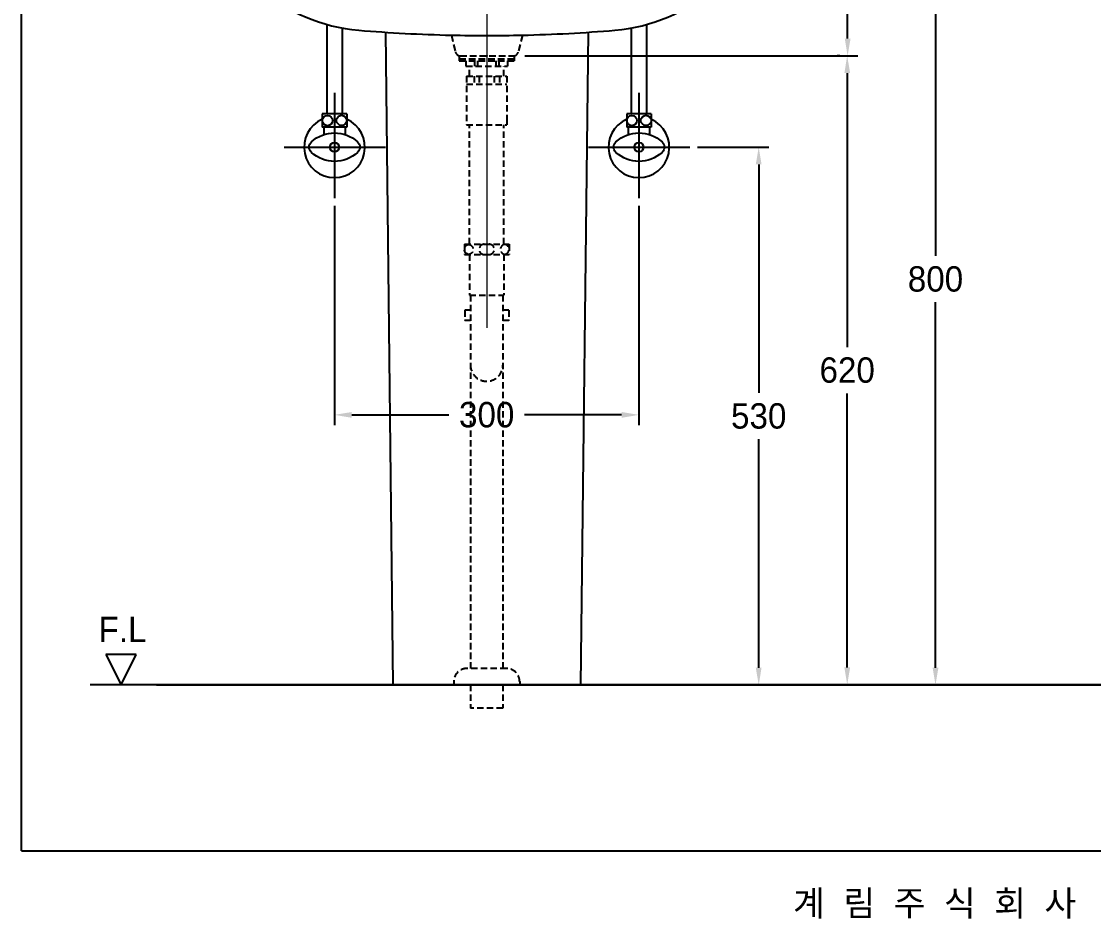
# Model space of a CAD drawing. Header units: millimetres. Extents: x 0 to 3746, y -67 to 2530.
# Drawn here: x 1946 to 3003, y -67 to 817 of the extents above; entities that cross this region are included whole.
import ezdxf
from ezdxf.enums import TextEntityAlignment as Align
from ezdxf.lldxf.tags import DXFTag

# ---------------------------------------------------------------- set-up
doc = ezdxf.new("R2010")
doc.units = ezdxf.units.MM
doc.linetypes.add('DASHED2', pattern=[9.525, 6.35, -3.175])
for name, color, linetype in [('61', 7, 'Continuous'), ('TEXT', 7, 'Continuous'), ('내부선 및 부속', 4, 'Continuous'), ('도각라인', 7, 'Continuous'), ('외형선', 3, 'Continuous'), ('점선', 6, 'DASHED2'), ('중심선', 1, 'DASHED'), ('치수선', 7, 'Continuous')]:
    doc.layers.add(name, color=color, linetype=linetype)
doc.styles.add('____', font='')
doc.styles.add('타이틀', font='H2GTRM.TTF', dxfattribs={"height": 25})
doc.styles.get('____').set_extended_font_data('굴림')
tags = doc.linetypes.add('DASHDOT', pattern=[70, 31, -13, 13, -13]).pattern_tags.tags
tags[10:11] = [DXFTag(74, 4), DXFTag(75, 0), DXFTag(340, '0'), DXFTag(46, 0.0), DXFTag(50, 0.0), DXFTag(44, 0.0), DXFTag(45, 0.0)]
tags[8:9] = [DXFTag(74, 4), DXFTag(75, 0), DXFTag(340, '0'), DXFTag(46, 0.0), DXFTag(50, 0.0), DXFTag(44, 0.0), DXFTag(45, 0.0)]
tags[6:7] = [DXFTag(74, 4), DXFTag(75, 0), DXFTag(340, '0'), DXFTag(46, 0.0), DXFTag(50, 0.0), DXFTag(44, 0.0), DXFTag(45, 0.0)]
tags[4:5] = [DXFTag(74, 4), DXFTag(75, 0), DXFTag(340, '0'), DXFTag(46, 0.0), DXFTag(50, 0.0), DXFTag(44, 0.0), DXFTag(45, 0.0)]
tags = doc.linetypes.add('DASHED', pattern=[25.72, 12.86, -12.86]).pattern_tags.tags
tags[6:7] = [DXFTag(74, 4), DXFTag(75, 0), DXFTag(340, '0'), DXFTag(46, 0.0), DXFTag(50, 0.0), DXFTag(44, 0.0), DXFTag(45, 0.0)]
tags[4:5] = [DXFTag(74, 4), DXFTag(75, 0), DXFTag(340, '0'), DXFTag(46, 0.0), DXFTag(50, 0.0), DXFTag(44, 0.0), DXFTag(45, 0.0)]
doc.dimstyles.new('MSADIM', dxfattribs={"dimtxt": 33, "dimasz": 17, "dimexe": 10, "dimexo": 7.5, "dimgap": 10, "dimtad": 0, "dimtih": 1, "dimtoh": 1, "dimdec": 0, "dimzin": 1, "dimdsep": 46, "dimtxsty": '____', "dimcen": 11.25, "dimadec": 0, "dimazin": 0, "dimtfac": 1, "dimtdec": 0, "dimtix": 1, "dimtmove": 0, "dimatfit": 3, "dimfxl": 0, "dimtolj": 1, "dimtzin": 1, "dimarcsym": 0})

# ---------------------------------------------------------------- blocks, each defined once
blk = doc.blocks.new('*D6')
at = {"layer": '치수선', "color": 0, "linetype": 'Continuous', "lineweight": -2}
for p, q in [((2672, 963.3), (2770.4, 963.3)), ((2760.4, 946.3), (2760.4, 896.2)), ((2760.4, 800.3), (2760.4, 850.5)), ((2442.2, 783.3), (2770.4, 783.3))]:
    blk.add_line(p, q, dxfattribs=at)
at = {"layer": '치수선', "color": 0, "linetype": 'Continuous'}
for points in [[(2757.6, 946.3), (2763.3, 946.3), (2760.4, 963.3)], [(2757.6, 800.3), (2763.3, 800.3), (2760.4, 783.3)]]:
    blk.add_solid(points, dxfattribs=at)
at = {"layer": '치수선', "color": 0, "linetype": 'Continuous', "insert": (2760.4, 873.3), "char_height": 25, "attachment_point": 5, "style": '____'}
blk.add_mtext('\\A1;180', dxfattribs=at)
blk = doc.blocks.new('*D14')
at = {"layer": '치수선', "color": 0, "linetype": 'Continuous', "lineweight": -2}
for p, q in [((2752.9, 783.3), (2750, 783.3)), ((2760, 766.3), (2760, 496.3)), ((2760, 180.6), (2760, 450.6)), ((2680.2, 163.6), (2770, 163.6))]:
    blk.add_line(p, q, dxfattribs=at)
at = {"layer": '치수선', "color": 0, "linetype": 'Continuous'}
for points in [[(2757.2, 766.3), (2762.9, 766.3), (2760, 783.3)], [(2757.2, 180.6), (2762.9, 180.6), (2760, 163.6)]]:
    blk.add_solid(points, dxfattribs=at)
at = {"layer": '치수선', "color": 0, "linetype": 'Continuous', "insert": (2760, 473.5), "char_height": 25, "attachment_point": 5, "style": '____'}
blk.add_mtext('\\A1;620', dxfattribs=at)
blk = doc.blocks.new('*D15')
at = {"layer": '치수선', "color": 0, "linetype": 'Continuous', "lineweight": -2}
for p, q in [((2612.4, 693.3), (2682.8, 693.3)), ((2672.8, 676.3), (2672.8, 451.2)), ((2672.8, 180.3), (2672.8, 405.5)), ((2504.7, 163.3), (2682.8, 163.3))]:
    blk.add_line(p, q, dxfattribs=at)
at = {"layer": '치수선', "color": 0, "linetype": 'Continuous'}
for points in [[(2669.9, 676.3), (2675.6, 676.3), (2672.8, 693.3)], [(2669.9, 180.3), (2675.6, 180.3), (2672.8, 163.3)]]:
    blk.add_solid(points, dxfattribs=at)
at = {"layer": '치수선', "color": 0, "linetype": 'Continuous', "insert": (2672.8, 428.3), "char_height": 25, "attachment_point": 5, "style": '____'}
blk.add_mtext('\\A1;530', dxfattribs=at)
blk = doc.blocks.new('*D16')
at = {"layer": '치수선', "color": 0, "linetype": 'Continuous', "lineweight": -2}
for p, q in [((2254.7, 635.5), (2254.7, 419.5)), ((2554.7, 635.5), (2554.7, 419.5)), ((2271.7, 429.5), (2367.4, 429.5)), ((2537.7, 429.5), (2442, 429.5))]:
    blk.add_line(p, q, dxfattribs=at)
at = {"layer": '치수선', "color": 0, "linetype": 'Continuous'}
for points in [[(2271.7, 432.3), (2271.7, 426.6), (2254.7, 429.5)], [(2537.7, 432.3), (2537.7, 426.6), (2554.7, 429.5)]]:
    blk.add_solid(points, dxfattribs=at)
at = {"layer": '치수선', "color": 0, "linetype": 'Continuous', "insert": (2404.7, 429.5), "char_height": 25, "attachment_point": 5, "style": '____'}
blk.add_mtext('\\A1;300', dxfattribs=at)
blk = doc.blocks.new('*D17')
at = {"layer": '치수선', "color": 0, "linetype": 'Continuous', "lineweight": -2}
for p, q in [((2672, 963.3), (2857, 963.3)), ((2847, 946.3), (2847, 586.2)), ((2847, 180.3), (2847, 540.5)), ((2504.7, 163.3), (2857, 163.3))]:
    blk.add_line(p, q, dxfattribs=at)
at = {"layer": '치수선', "color": 0, "linetype": 'Continuous'}
for points in [[(2844.2, 946.3), (2849.9, 946.3), (2847, 963.3)], [(2844.2, 180.3), (2849.9, 180.3), (2847, 163.3)]]:
    blk.add_solid(points, dxfattribs=at)
at = {"layer": '치수선', "color": 0, "linetype": 'Continuous', "insert": (2847, 563.3), "char_height": 25, "attachment_point": 5, "style": '____'}
blk.add_mtext('\\A1;800', dxfattribs=at)

msp = doc.modelspace()

# ---------------------------------------------------------------- linework, layer by layer
at = {"layer": '61', "linetype": 'Continuous', "lineweight": 18}
msp.add_point((2404.9, 783.3), dxfattribs=at)
at = {"layer": '내부선 및 부속', "linetype": 'Continuous'}
for p, q in [((2247.2, 813.8), (2247.2, 726.1)), ((2562.2, 813.8), (2562.2, 726.1)), ((2262.2, 810.5), (2262.2, 726.1)), ((2547.2, 810.5), (2547.2, 726.1)), ((2242.7, 726.1), (2242.7, 713.1)), ((2266.7, 726.1), (2242.7, 726.1)), ((2266.7, 726.1), (2266.7, 713.1)), ((2542.7, 726.1), (2542.7, 713.1)), ((2566.7, 726.1), (2542.7, 726.1)), ((2566.7, 726.1), (2566.7, 713.1)), ((2266.7, 713.1), (2242.7, 713.1)), ((2244.2, 713.1), (2244.2, 705.7)), ((2265.2, 713.1), (2265.2, 705.7)), ((2566.7, 713.1), (2542.7, 713.1)), ((2544.2, 713.1), (2544.2, 705.7)), ((2565.2, 713.1), (2565.2, 705.7))]:
    msp.add_line(p, q, dxfattribs=at)
at = {"layer": '내부선 및 부속', "linetype": 'Continuous', "flags": 128}
for points in [[(2232, 688.2, -0.44), (2232, 698.5)], [(2232, 698.5, -0.388889), (2277.5, 698.5)], [(2277.5, 698.5, -0.44), (2277.5, 688.2)], [(2532, 688.2, -0.44), (2532, 698.5)], [(2532, 698.5, -0.388889), (2577.5, 698.5)], [(2577.5, 698.5, -0.44), (2577.5, 688.2)], [(2277.5, 688.2, -0.388889), (2232, 688.2)], [(2577.5, 688.2, -0.388889), (2532, 688.2)]]:
    msp.add_lwpolyline(points, format="xyb", dxfattribs=at)
at = {"layer": '내부선 및 부속', "linetype": 'Continuous'}
for centre, radius in [((2247.8, 719.5), 5), ((2261.7, 719.7), 5), ((2547.8, 719.5), 5), ((2561.7, 719.7), 5), ((2254.7, 693.3), 4.5), ((2554.7, 693.3), 4.5)]:
    msp.add_circle(centre, radius, dxfattribs=at)
at = {"layer": '내부선 및 부속'}
for start, end in [(268.6715, 270), (270, 271.3285)]:
    msp.add_arc((2404.9, 2312.9), 1509.6, start, end, dxfattribs=at)
at = {"layer": '내부선 및 부속', "linetype": 'Continuous'}
for centre in [(2254.7, 693.3), (2554.7, 693.3)]:
    msp.add_arc(centre, 30, 113.5781, 66.4218, dxfattribs=at)
at = {"layer": '도각라인', "color": 7}
for q in [(1946.2, 2530), (3746.2, 0)]:
    msp.add_line((1946.2, 0), q, dxfattribs=at)
at = {"layer": '외형선', "linetype": 'Continuous'}
for p, q in [((2304.9, 806.6), (2312.2, 163.3)), ((2504.6, 806.6), (2497.2, 163.3)), ((2059.3, 193.3), (2029.3, 193.3)), ((2029.3, 193.3), (2044.3, 163.3)), ((2044.3, 163.3), (2059.3, 193.3)), ((2079.2, 163.6), (3506.4, 163.6))]:
    msp.add_line(p, q, dxfattribs=at)
at = {"layer": '외형선'}
msp.add_line((3547.2, 163.3), (2013.9, 163.3), dxfattribs=at)
for centre, radius, start, end in [((2292.9, 978), 170, 193.4518, 265.2063), ((2516.8, 978), 170, 274.7937, 346.5482), ((2404.9, 2312.9), 1509.6, 265.2063, 268.6715), ((2404.9, 2312.9), 1509.6, 271.3285, 274.7937)]:
    msp.add_arc(centre, radius, start, end, dxfattribs=at)
at = {"layer": '점선'}
for p, q in [((2369.9, 803.7), (2373.9, 787.2)), ((2439.9, 803.7), (2435.8, 787.2)), ((2377.7, 783.3), (2377.7, 778.3)), ((2378.7, 783.3), (2430.8, 783.3)), ((2378.8, 783.3), (2430.9, 783.3)), ((2431.7, 783.3), (2431.7, 778.3)), ((2377.7, 780.3), (2431.7, 780.3)), ((2377.7, 778.3), (2431.7, 778.3)), ((2384.2, 778.3), (2384.2, 773.3)), ((2384.2, 773.3), (2425.2, 773.3)), ((2387.7, 763.3), (2387.7, 773.3)), ((2392.7, 778.3), (2392.7, 773.3)), ((2395.7, 778.3), (2395.7, 773.3)), ((2413.7, 778.3), (2413.7, 773.3)), ((2416.7, 778.3), (2416.7, 773.3)), ((2421.7, 763.3), (2421.7, 773.3)), ((2425.2, 778.3), (2425.2, 773.3)), ((2384.7, 763.3), (2384.7, 715.3)), ((2384.7, 763.3), (2424.7, 763.3)), ((2392.2, 763.3), (2392.2, 755.3)), ((2397.2, 763.3), (2397.2, 755.3)), ((2412.2, 763.3), (2412.2, 755.3)), ((2417.2, 763.3), (2417.2, 755.3)), ((2424.7, 763.3), (2424.7, 718.6)), ((2384.7, 755.3), (2424.7, 755.3)), ((2424.7, 718.6), (2424.7, 715.3)), ((2384.7, 715.3), (2424.7, 715.3)), ((2387.7, 597.6), (2387.7, 715.3)), ((2421.7, 597.6), (2421.7, 715.3)), ((2382.7, 597.6), (2426.7, 597.6)), ((2382.7, 597.6), (2382.7, 587.6)), ((2426.7, 597.6), (2426.7, 587.6)), ((2382.7, 587.6), (2426.7, 587.6)), ((2387.7, 587.6), (2387.7, 547.6)), ((2421.7, 587.6), (2421.7, 547.6)), ((2387.7, 547.6), (2421.7, 547.6)), ((2388.7, 547.6), (2388.7, 179.6)), ((2420.7, 547.6), (2420.7, 179.6)), ((2383, 532.6), (2383, 522.6)), ((2388.7, 532.6), (2383, 532.6)), ((2426.5, 532.6), (2420.7, 532.6)), ((2426.5, 532.6), (2426.5, 522.6)), ((2388.7, 522.6), (2383, 522.6)), ((2426.5, 522.6), (2420.7, 522.6)), ((2424.2, 179.6), (2385.2, 179.6)), ((2372.2, 166.6), (2372.2, 163.6)), ((2388.7, 163.6), (2388.7, 140.6)), ((2420.7, 163.6), (2420.7, 163.6)), ((2420.7, 163.6), (2420.7, 140.6)), ((2437.2, 166.6), (2437.2, 163.6)), ((2420.7, 140.6), (2388.7, 140.6))]:
    msp.add_line(p, q, dxfattribs=at)
at = {"layer": '점선', "flags": 128}
for points in [[(2387, 587.6, -0.859727), (2387, 597.5)], [(2387, 597.5, -0.859727), (2387, 587.6)]]:
    msp.add_lwpolyline(points, format="xyb", dxfattribs=at)
at = {"layer": '점선'}
for centre, radius, start, end in [((2378.8, 788.3), 5, 193.7678, 270), ((2430.9, 788.3), 5, 270, 346.2322), ((2402.2, 592.6), 5, 90, 270), ((2407.2, 592.6), 5, 270, 90), ((2423.2, 592.6), 5, 98.6269, 261.3731), ((2421.7, 592.6), 5, 278.6269, 81.3731), ((2404.7, 478.6), 16, 180, 0), ((2385.2, 166.6), 13, 90, 180), ((2424.2, 166.6), 13, 0, 90)]:
    msp.add_arc(centre, radius, start, end, dxfattribs=at)
msp.add_point((2404.7, 783.3), dxfattribs=at)
at = {"layer": '중심선', "lineweight": 18}
msp.add_line((2404.8, 1156.8), (2404.7, 515.3), dxfattribs=at)
at = {"layer": '중심선', "linetype": 'DASHDOT'}
for p, q in [((2254.7, 746.8), (2254.7, 643)), ((2554.7, 746.8), (2554.7, 643)), ((2205, 693.3), (2304.9, 693.3)), ((2505, 693.3), (2604.9, 693.3))]:
    msp.add_line(p, q, dxfattribs=at)

# ---------------------------------------------------------------- texts
at = {"layer": 'TEXT', "style": '타이틀'}
msp.add_text('F.L', height=25, dxfattribs=at).set_placement((2045.8, 218), align=Align.MIDDLE)
msp.add_text('계  림  주  식  회  사', height=25, dxfattribs=at).set_placement((2846.2, -51.7), align=Align.MIDDLE_CENTER)

# ---------------------------------------------------------------- dimensions: what is measured, and where the dimension line sits
at = {"layer": '치수선', "linetype": 'Continuous'}
for base, p1, p2, picture, middle in [((2760.4, 963.3), (2434.7, 783.3), (2664.5, 963.3), '*D6', (2760.4, 873.3)), ((2847, 163.3), (2664.5, 963.3), (2497.2, 163.3), '*D17', (2847, 563.3)), ((2760, 783.3), (2672.7, 163.6), (2760.4, 783.3), '*D14', (2760, 473.5)), ((2672.8, 163.3), (2604.9, 693.3), (2497.2, 163.3), '*D15', (2672.8, 428.3))]:
    dim = msp.add_linear_dim(base=base, p1=p1, p2=p2, angle=90, dimstyle='MSADIM', override={"dimtxt": 25}, dxfattribs=at)
    dim.commit()
    dim.dimension.update_dxf_attribs({"geometry": picture, "text_midpoint": middle})
dim = msp.add_linear_dim(base=(2554.7, 429.5), p1=(2254.7, 643), p2=(2554.7, 643), dimstyle='MSADIM', override={"dimtxt": 25}, dxfattribs=at)
dim.commit()
dim.dimension.update_dxf_attribs({"geometry": '*D16', "text_midpoint": (2404.7, 429.5)})

doc.saveas('drawing.dxf')
